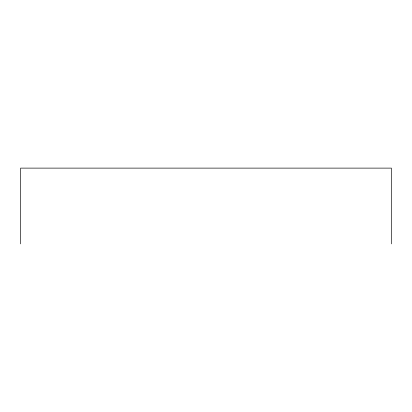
<?xml version="1.0" encoding="UTF-8"?>
<svg xmlns="http://www.w3.org/2000/svg" width="412" height="412" viewBox="0 0 412 412"><rect width="100%" height="100%" fill="white"/><g stroke="black" fill="none" stroke-linecap="round" stroke-linejoin="round"><path stroke-width="0.62" d="M391.4 243.883L391.4 168.117L20.6 168.117L20.6 243.883"/></g></svg>
